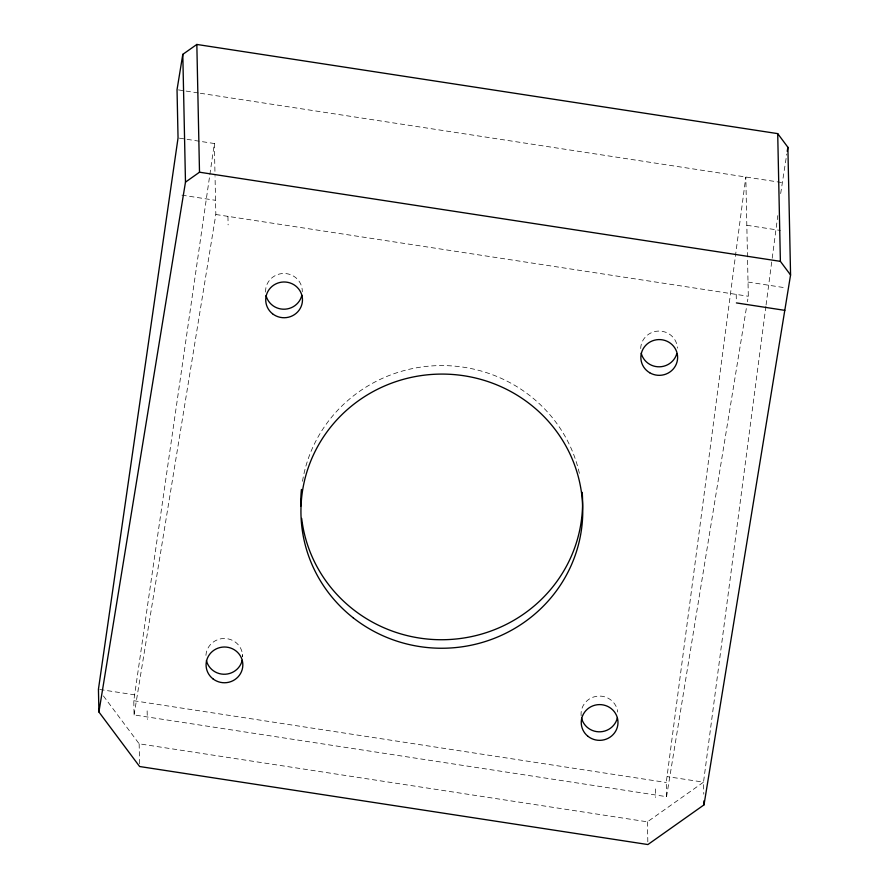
<?xml version="1.0" encoding="UTF-8"?>
<svg xmlns="http://www.w3.org/2000/svg" width="889" height="889" viewBox="0 0 889 889"><rect width="100%" height="100%" fill="white"/><g stroke="black" fill="none" stroke-linecap="round" stroke-linejoin="round"><path stroke-width="0.67" stroke-dasharray="4.45 3.33" d="M179.389 138.162L214.349 143.529L133.783 700.732L134.072 714.934L666.55 796.677L666.25 782.487L745.815 177.011L748.316 296.259L747.416 301.727M765.896 306.349L703.521 782.164L703.777 794.199M766.074 304.971L772.019 259.599M772.208 258.221L777.797 215.594M780.675 193.58L786.776 154.053M134.072 714.934L215.838 214.505L215.049 176.767M666.55 796.677L746.527 307.194M103.424 695.954L139.151 743.804L647.414 821.836L703.521 782.164L667.217 776.597M178.4 89.9L198.958 93.056M200.336 93.267L782.12 182.578M746.827 225.273L780.442 230.44M181.923 195.158L215.538 200.314M748.016 282.057L784.32 287.636M215.838 214.505L748.316 296.259M99.779 689.486L134.739 694.854M133.783 700.732L666.25 782.487M736.214 294.392L736.359 301.693M655.415 788.932L655.593 797.455M647.414 821.836L647.837 841.883M242.564 654.482L242.608 656.915A18.38 17.88 -1.2 0 0 224.161 638.48A18.38 17.88 -1.2 0 0 205.915 657.082M227.94 216.371L228.117 224.884M214.349 143.529L215.016 175.389M147.141 710.9L147.318 719.423M139.151 743.804L139.562 763.851M302.504 481.282A140.918 137.084 -1.2 0 1 438.366 365.612A140.918 137.084 -1.2 0 1 579.65 474.637M640.691 348.555A18.38 17.88 -1.2 0 1 658.893 331.064A18.38 17.88 -1.2 0 1 677.429 348.166M265.555 292.059A18.38 17.88 -1.2 0 1 283.802 273.468A18.38 17.88 -1.2 0 1 302.293 291.803M581.15 715.834A18.38 17.88 -1.2 0 1 597.519 696.176A18.38 17.88 -1.2 0 1 617.711 712.078"/><path stroke-width="1.33" d="M182.801 54.362L177.033 89.689L178.044 137.962L98.435 689.275L98.912 711.989L139.617 766.518L647.892 844.55L703.999 804.878L790.565 274.99L787.887 147.263L777.708 133.628L196.836 44.45L182.801 54.362L185.479 182.134L98.912 711.989M787.221 151.33L787.887 147.263M185.479 182.134L199.503 172.21L780.386 261.355L790.565 274.99M736.392 302.916L784.798 310.35M777.708 133.628L780.386 261.355M703.91 800.878L703.999 804.878M196.836 44.45L199.503 172.21M582.206 492.328A140.918 137.084 -1.2 0 1 454.924 639.113A140.918 137.084 -1.2 0 1 301.671 518.42M300.793 506.074A140.918 137.084 -1.2 0 1 301.427 489.461M676.707 353.944A18.38 17.88 -1.2 0 1 641.213 353.189M301.838 295.281A18.38 17.88 -1.2 0 1 266.044 295.526M242.208 660.294A18.38 17.88 -1.2 0 1 206.404 660.549M617.355 717.89A18.38 17.88 -1.2 0 1 581.562 718.134M353.111 617.755A140.918 137.084 -1.2 0 0 581.017 532.533A140.918 137.084 -1.2 0 0 391.427 383.215A140.918 137.084 -1.2 0 0 353.111 617.755M649.692 372.747A18.38 17.88 -1.2 0 0 677.618 357.845A18.38 17.88 -1.2 0 0 650.426 341.776A18.38 17.88 -1.2 0 0 649.692 372.747M272.523 313.761A18.38 17.88 -1.2 0 0 302.249 302.649A18.38 17.88 -1.2 0 0 277.512 283.18A18.38 17.88 -1.2 0 0 272.523 313.761M212.882 678.785A18.38 17.88 -1.2 0 0 242.608 667.661A18.38 17.88 -1.2 0 0 217.883 648.192A18.38 17.88 -1.2 0 0 212.882 678.785M588.04 736.37A18.38 17.88 -1.2 0 0 617.766 725.257A18.38 17.88 -1.2 0 0 593.03 705.788A18.38 17.88 -1.2 0 0 588.04 736.37"/></g></svg>
